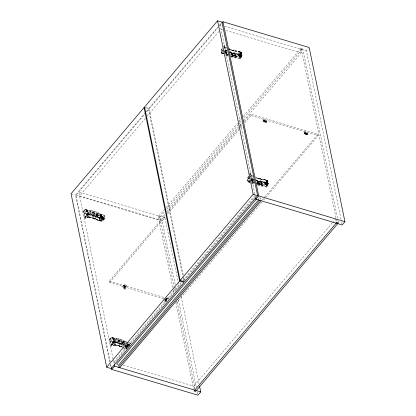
<?xml version="1.0" encoding="UTF-8"?>
<svg xmlns="http://www.w3.org/2000/svg" width="416" height="416" viewBox="0 0 416 416"><rect width="100%" height="100%" fill="white"/><g stroke="black" fill="none" stroke-linecap="round" stroke-linejoin="round"><path stroke-width="0.31" stroke-dasharray="2.08 1.56" d="M102.523 216.382L99.928 218.468L95.67 217.199L95.004 216.216L94.136 215.956L93.829 216.57L92.794 216.258C94.115 215.691 92.409 214.656 92.243 215.576L89.159 214.786L88.431 214.25L88.135 215.472L86.674 214.807L89.58 211.37L102.71 215.998L103.282 218.785L100.459 221.057L96.2 219.783L95.534 218.806L94.666 218.546C94.52 219.7 92.399 218.795 93.808 218.031L92.908 217.76L92.773 218.166L89.69 217.376L88.962 216.84L88.665 218.062L87.246 217.594L89.939 214.162L89.45 211.775L102.523 216.382L103.464 219.97L103.688 219.617L103.137 216.96L100.745 216.247C96.585 219.014 100.963 219.393 102.336 217.604L103.095 217.49L103.137 216.96M88.483 214.687L87.937 215.322L86.674 214.807M88.681 217.178C89.731 217.714 87.443 218.421 87.204 217.391M118.503 343.502L118.638 343.096L118.503 343.502L115.419 342.711L114.691 342.176L114.405 342.514C115.456 343.054 113.168 343.756 112.928 342.732L115.84 339.295L125.689 342.592M114.743 342.612L114.239 343.444L112.928 342.732M122.418 347.511L121.794 346.731L120.926 346.471L120.619 347.079L119.584 346.772C120.905 346.206 119.2 345.166 119.033 346.091L115.95 345.301L115.222 344.765L114.925 345.982L113.5 345.519L116.199 342.087L115.705 339.7L128.783 344.308L129.152 346.096M115.274 345.202L114.728 345.831L113.464 345.316M96.793 219.071L97.51 220.116L101.696 221.369L105.175 218.572L104.52 215.384C98.894 213.091 93.148 210.049 87.017 210.132L84.256 213.434L85.368 213.767L86.414 213.164L96.179 216.086L96.897 217.131L101.083 218.384L104.338 215.769L104.91 218.556L101.655 221.172L97.469 219.918L96.793 219.071L87.027 216.154L85.982 216.757L84.869 216.424M86.367 217.064L85.42 218.296L84.646 218.062L83.226 211.146L85.02 209.581L87.168 209.768C89.019 211.817 87.48 214.989 86.367 217.064L84.874 216.372L87.459 213.325L86.887 210.538C93.012 210.35 98.727 213.491 104.338 215.769M126.849 341.645L116.797 338.125L113.277 338.057L110.542 341.136L111.628 341.692L112.674 341.089L122.439 344.011L123.157 345.056L122.439 344.011M112.622 344.989L111.192 344.323L111.68 346.216L110.906 345.987L109.486 339.071L111.275 337.506L113.428 337.693C115.456 340.231 113.422 344.027 111.68 346.216M84.646 218.062C86.388 215.868 88.426 212.072 86.398 209.539M110.906 345.987C112.648 343.793 114.686 339.997 112.658 337.459M221.593 49L222.368 49.228L221.978 52.749L222.269 53.524L223.376 54.153L221.972 53.773C220.345 52.166 221.395 49.52 222.113 47.7M248.269 182.016L249.678 182.395L248.269 182.016C246.641 180.404 247.697 177.757 248.409 175.937M249.044 182.244L248.279 180.986L248.664 177.466L247.894 177.237M99.85 214.744L99.804 215.088C99.965 216.169 102.357 217.188 101.275 215.207L100.142 214.599L99.663 215.254L100.329 216.102L101.509 216.336M100.006 214.562L100.578 215.805L101.54 216.211L102.003 215.566L101.343 214.718L100.303 214.406L99.986 214.583L100.147 215.389L101.13 216.06L101.946 215.925M101.826 216.065L101.254 214.822L99.986 214.583M126.22 342.831L126.474 342.378M127.343 344.037L128.086 343.99L128.133 343.642M93.423 212.29L93.943 213.346L94.832 213.632L95.42 212.857L94.843 212.118L93.943 211.853L93.423 212.29L94.583 212.425L95.103 213.481M119.683 340.215L120.203 341.271L121.092 341.557L121.68 340.782L121.103 340.044L120.203 339.773L119.683 340.215L120.843 340.35L121.363 341.406M93.662 212.009L94.188 213.06L95.368 213.169M119.922 339.929L120.448 340.98L121.628 341.094M227.682 53.929L227.11 54.688L227.682 55.427M234.738 55.463L234.681 55.827C234.894 56.945 237.411 57.673 236.293 55.775L235.056 55.286L234.541 55.994L235.243 56.789L236.522 56.904M236.439 57.117L236.272 56.311L235.295 55.64L234.473 55.775L234.385 56.17L235.087 56.976L236.122 57.294L236.626 56.602L235.924 55.801L234.452 55.801L235.082 56.982L236.558 56.976M254.42 182.203L253.698 182.328L253.406 182.926L254.452 183.893M261.035 183.706L260.978 184.064C261.191 185.182 263.708 185.916 262.59 184.018L261.357 183.524L260.837 184.231L261.544 185.032L262.824 185.146M262.74 185.354L262.574 184.553L261.591 183.882L260.775 184.012L260.686 184.413L261.388 185.214L262.506 185.427L262.922 184.839L262.22 184.038L260.754 184.038L261.378 185.224L262.418 185.536L262.855 185.214M227.396 54.09L227.926 55.136M253.698 182.328L254.228 183.373M226.174 47.502C225.576 49.868 227.042 46.639 225.066 47.169L224.125 48.235M226.788 50.487C227.079 53.57 226.548 47.648 224.505 51.496M252.476 175.744C251.878 178.11 253.344 174.876 251.363 175.412L250.047 176.92M253.089 178.729L252.938 179.785L253.089 178.729L251.976 178.396L251.17 179.301M229.164 48.89C230.084 48.719 229.122 47.559 229.622 48.407M229.986 51.033C230.006 50.123 230.298 51.34 229.694 51.48M240.089 56.774L240.573 54.678L241.316 54.226L240.968 53.908C242.59 51.199 238.607 51.236 238.181 53.96L238.67 56.347L241.062 57.065L241.717 56.763L240.838 51.886M255.793 176.883L255.882 176.446M256.324 179.468L256.313 179.062M266.391 185.016L266.874 182.915L267.618 182.468L267.264 182.151C268.882 179.384 264.924 179.499 264.477 182.198L264.966 184.59L267.363 185.307L268.018 185.006L267.103 180.107M241.805 56.618L241.457 56.3C243.048 53.576 239.2 53.591 238.67 56.347M268.107 184.855L267.753 184.538L268.216 183.596L267.55 180.627M222.295 47.804L221.515 50.175L221.468 52.208L222.17 53.357L223.428 53.316M248.596 176.041L247.811 178.412L247.764 180.445L248.466 181.6L249.73 181.558M229.268 49.104L232.17 50.102C231.655 50.918 233.438 50.929 233.423 49.962L234.452 50.268L234.104 50.679L234.972 50.939L236.402 50.773L240.656 52.047L239.273 54.746L239.845 57.533L229.393 55.094M228.925 54.527L239.912 57.117L239.424 54.73L240.656 52.047M230.682 56.831L240.427 58.864L239.772 55.676L241.483 52.348L237.297 51.1L235.747 51.282L229.034 49.275M230.677 56.389L240.495 58.448L239.923 55.661L241.483 52.348M239.912 57.117L241.192 54.636L236.933 53.362L235.503 53.529L234.634 53.269L234.983 52.858L233.953 52.546C233.974 53.518 232.185 53.508 232.705 52.692L229.798 51.688M239.845 57.533L241.192 54.636M240.495 58.448L242.096 55.338L237.91 54.085L236.361 54.267L228.358 51.875M240.427 58.864L242.096 55.338M255.689 183.331L266.141 185.775L265.569 182.988L266.958 180.284L262.699 179.01L261.274 179.182L260.406 178.922L260.754 178.506L259.724 178.199C259.74 179.166 257.951 179.161 258.471 178.339L256.069 177.492L256.344 177.705M255.819 182.926L266.214 185.359L265.72 182.967L266.958 180.284M257.608 185.245L266.724 187.101L266.074 183.919L267.779 180.591L263.598 179.338L262.044 179.52L255.944 177.694M257.572 184.787L266.796 186.685L266.224 183.903L267.779 180.591M266.214 185.359L267.488 182.874L263.229 181.6L261.804 181.766L260.936 181.506L261.284 181.095L260.255 180.788C260.27 181.756 258.487 181.745 259.002 180.929L256.604 180.081L259.043 181.126L258.866 181.334M266.141 185.775L267.488 182.874M266.796 186.685L268.393 183.576L264.212 182.322L262.657 182.504L256.506 180.664M266.724 187.101L268.393 183.576M125.674 286.27L124.452 285.828A0.78 0.504 -11.6 0 1 125.388 285.657A0.78 0.504 -11.6 0 1 125.715 286.203L124.244 286.078A0.78 0.504 -11.6 0 0 124.571 286.624A0.78 0.504 -11.6 0 0 125.502 286.452L125.538 286.25M265.985 121.618L265.954 121.54A0.78 0.458 40.3 0 0 265.236 120.916A0.78 0.458 40.3 0 0 264.696 121.16L266.084 121.498L263.942 120.952L266.115 121.644L263.827 121.285A0.78 0.504 -11.6 0 0 264.155 121.831A0.78 0.504 -11.6 0 0 265.091 121.664L265.127 121.456M165.407 298.152L166.738 298.47A0.78 0.504 -11.6 0 0 166.561 297.991M307.003 133.884L306.977 133.801A0.78 0.458 40.3 0 0 306.259 133.182A0.78 0.458 40.3 0 0 305.713 133.427L307.107 133.765L304.964 133.219L307.138 133.91L304.85 133.552A0.78 0.504 -11.6 0 0 305.178 134.098A0.78 0.504 -11.6 0 0 306.108 133.931L306.145 133.723M83.288 211.448L84.942 209.992L86.2 209.955C88.057 212.28 86.19 215.758 84.583 217.766M84.38 213.242L84.167 211.146L85.79 209.81L87.168 209.768M223.548 46.712L224.494 45.479L223.543 45.427L224.318 45.661M224.91 52.099L223.725 45.25M226.829 50.69L225.43 50.497L225.914 52.395L224.973 52.395M109.548 339.373L111.197 337.917L112.46 337.88C114.317 340.205 112.45 343.684 110.843 345.691M110.64 341.167L110.427 339.071L112.05 337.735L113.428 337.693M249.075 174.72L250.021 173.488L250.796 173.722L251.176 175.583M249.85 174.949L250.796 173.722M250.021 173.488L251.274 180.632L252.216 180.632L251.732 178.74L253.131 178.927M109.819 362.19L75.509 195.062L145.574 112.351M145.99 111.857L148.512 108.883L145.735 108.056M183.305 275.434L149.001 108.306L217.802 27.082M219.482 25.1L221.156 23.119M110.167 361.79L75.977 195.239L144.643 114.182M146.739 111.701L218.92 26.489M219.341 25.995L220.974 24.066M145.449 118.128L79.565 195.91L159.78 219.892L164.814 213.949M147.129 116.147L218.889 31.429M224.302 48.272L225.108 47.372L226.216 47.7M86.887 210.538L84.297 213.637L85.41 213.97L86.455 213.366L96.221 216.284L96.897 217.131M224.78 51.418L225.534 50.528M227.578 54.569L225.763 54.028L225.191 51.241L226.772 49.369M226.58 49.847L225.404 51.236L225.893 53.622L227.713 54.163M86.71 215.004L89.45 211.775M88.525 214.885L88.187 214.786L88.431 214.25M225.893 53.622L227.068 52.239M87.246 217.594L90.152 214.157L89.58 211.37M225.763 54.028L227.344 52.156M88.722 217.376L88.962 216.84M92.243 215.576L92.378 215.176M232.04 50.508L232.17 50.102M92.794 216.258L93.278 215.441M232.939 50.778L233.423 49.962M93.829 216.57L94.136 215.956M230.942 54.647L232.955 54.912L233.121 56.696L231.265 56.243L230.942 54.647L232.955 54.912M231.78 53.659L233.776 53.94L233.927 55.739L232.107 55.25L231.78 53.659L233.6 54.148L233.927 55.739M95.846 214.172L97.76 214.547L97.916 216.346L96.174 215.764L95.846 214.172L97.588 214.755L97.916 216.346M96.673 213.195L98.571 213.59L98.738 215.374L97.001 214.786L96.673 213.195L98.41 213.782L98.738 215.374M240.698 52.244L236.444 50.97L234.146 50.877L234.452 50.268M92.773 218.166L92.908 217.76M232.57 53.097L232.705 52.692M93.33 218.847L93.808 218.031M233.47 53.362L233.953 52.546M96.174 215.764L96.018 213.97M97.001 214.786L96.855 212.976M231.265 56.243L231.124 54.434M232.107 55.25L231.951 53.456M94.359 219.154L94.666 218.546M241.228 54.834L236.974 53.56L234.676 53.466L234.983 52.858M100.745 216.247L101.234 218.634C97.074 221.406 101.452 221.78 102.825 219.996L103.23 220.022M172.718 287.378L158.231 216.814L164.518 209.394M166.104 207.527L237.442 123.302M239.106 121.337L241.218 118.841M243.298 116.392L301.127 48.121L302.692 48.589L337.797 219.591M174.283 287.846L159.801 217.282L164.408 211.843M166.504 209.368L238.16 124.774M238.581 124.28L241.093 121.311M244.026 117.848L302.692 48.589M166.91 211.474L241.613 123.287M243.708 120.812L301.2 52.936L300.388 48.989M163.691 298.667L109.6 282.495L109.314 281.102L165.547 214.713M167.227 212.732L238.566 128.508M240.245 126.526L242.346 124.051M244.442 121.571L250.739 114.14L317.886 134.217L318.172 135.611L266.136 197.044M109.6 282.495L165.412 216.601M167.513 214.126L242.211 125.939M244.728 122.964L251.025 115.534L250.739 114.14M175.25 284.591L162.198 221.021L164.975 217.745L78.754 191.963L113.204 359.783M340.98 219.242L306.4 50.783L308.381 48.443M263.942 119.969L263.229 120.817A1.57 1.019 -11.6 0 0 263.822 122.049A1.57 1.019 -11.6 0 0 265.84 121.597L266.557 120.754L263.942 119.969L264.15 120.988A1.57 0.92 40.3 0 0 265.668 122.392A1.57 0.92 40.3 0 0 266.765 121.768L266.557 120.754M125.07 287.976L125.143 287.773A0.78 0.458 40.3 0 0 124.426 287.154A0.78 0.458 40.3 0 0 123.885 287.394L125.206 288.075A0.78 0.458 40.3 0 1 124.665 288.314A0.78 0.458 40.3 0 1 123.947 287.695L125.2 287.997M264.831 121.259L264.758 121.462A0.78 0.458 40.3 0 0 265.476 122.08A0.78 0.458 40.3 0 0 266.016 121.836L266.011 121.763M126.365 346.018L127.343 346.31L130.598 343.689C124.987 341.416 119.272 338.276 113.142 338.463L110.557 341.562L111.67 341.89L112.715 341.286L122.476 344.209M249.912 182.094L249.194 181.88L248.544 178.698L249.673 177.362M250.099 181.704L249.33 181.475L248.758 178.688L249.865 177.382M250.234 176.946L251.404 175.609L252.517 175.942M113.142 338.463L113.714 341.25L111.129 344.349L112.242 344.677L113.287 344.074L122.434 346.809M111.296 344.354L113.932 341.24L113.277 338.057M251.077 179.66L251.831 178.771M112.97 342.93L115.705 339.7M254.483 182.993L252.06 182.265L251.488 179.478L253.074 177.611M254.01 182.406L252.195 181.86L251.706 179.473L254.051 176.706M114.785 342.81L114.447 342.711L114.691 342.176M113.5 345.519L116.412 342.082L115.84 339.295M252.195 181.86L253.76 180.014M252.06 182.265L253.646 180.398M115.315 345.4L114.977 345.301L115.222 344.765M258.336 178.745L258.471 178.339M119.054 344.183L119.538 343.366L119.054 344.183L120.089 344.495L120.396 343.881L121.264 344.141L121.93 345.119L123.64 345.634M259.241 179.015L259.724 178.199M120.089 344.495L120.396 343.881M122.106 342.098L124.02 342.472L124.176 344.271L122.429 343.689L122.106 342.098L123.848 342.675L124.176 344.271M122.933 341.115L124.831 341.515L124.998 343.299L123.261 342.711L122.933 341.115L124.67 341.708L124.998 343.299M119.033 346.091L119.168 345.686M257.239 182.889L259.251 183.149L259.418 184.933L257.566 184.48L257.239 182.889L259.251 183.149M258.076 181.901L260.073 182.182L260.229 183.976L258.404 183.492L258.076 181.901L259.901 182.385L260.229 183.976M260.754 178.506L260.406 178.922M119.584 346.772L120.068 345.956M122.429 343.689L122.278 341.89M123.261 342.711L123.115 340.902M259.771 181.605L260.255 180.788M257.566 184.48L257.421 182.671M258.404 183.492L258.253 181.693M120.619 347.079L120.926 346.471M267.53 183.071L263.271 181.797L260.978 181.709L261.284 181.095M304.964 132.236L304.252 133.084A1.57 1.019 -11.6 0 0 304.84 134.316A1.57 1.019 -11.6 0 0 306.862 133.864L307.575 133.021L304.964 132.236L305.172 133.255A1.57 0.92 40.3 0 0 306.686 134.659A1.57 0.92 40.3 0 0 307.783 134.035L307.575 133.021M305.854 133.526L305.776 133.728A0.78 0.458 40.3 0 0 306.498 134.347A0.78 0.458 40.3 0 0 307.039 134.103L307.034 134.03M128.086 343.99L127.39 343.98M166.093 300.243L166.166 300.04A0.78 0.458 40.3 0 0 165.282 299.39M181.262 282.428L113.698 362.19L114.858 362.539M182.941 280.446L255.122 195.234M125.388 346.346L125.783 346.674L127.592 346.31L129.355 345.415L129.397 344.885L127.005 344.167L127.494 346.559L125.856 348.488L126.277 349.06M264.966 184.59C265.122 183.596 267.675 181.194 268.091 183.326M113.937 363.355L181.922 283.093M184.018 280.618L255.362 196.394L220.178 25.002L222.045 25.558M258.248 199.274L259.927 197.293M262.075 200.112L317.886 134.217M261.94 201.999L176.748 302.572L176.462 301.179M263.619 200.018L265.715 197.543M194.49 388.996L193.913 386.178L331.978 223.184M332.394 222.685L335.332 219.216L335.915 222.04M251.233 181.678L252.044 180.866M263.973 121.098L264.04 121.035A0.78 0.504 -11.6 0 1 264.971 120.869A0.78 0.504 -11.6 0 1 265.304 121.415L265.226 121.337M304.996 133.364L305.058 133.302A0.78 0.504 -11.6 0 1 305.994 133.136A0.78 0.504 -11.6 0 1 306.322 133.682L306.249 133.604M95.628 216.996L99.887 218.27L102.71 215.998M96.855 216.934L101.041 218.187L104.52 215.384M95.534 218.806L96.158 219.586L100.417 220.86L103.012 218.769L92.966 215.067L92.477 212.68M124.322 345.649L126.147 346.195L128.97 343.923L129.314 345.597M125.346 346.143L126.188 346.393L128.783 344.308M124.909 345.394L127.301 346.107L130.78 343.309L129.095 342.597M127.124 348.421L128.466 347.344M224.156 53.212L222.607 53.924L221.972 53.773M234.608 55.619L235.498 55.401L236.293 55.775M260.91 183.856L261.799 183.638L262.59 184.018M96.829 219.268L87.069 216.351L85.982 216.757M123.089 347.194L113.329 344.276L112.242 344.677M227.157 54.376L227.869 54.257M99.72 214.895L100.537 214.76L101.275 215.207M253.458 182.614L254.166 182.499M127.535 343.132L127.769 344.261L127.13 344.292M126.11 342.664L126.402 342.524M127.769 344.261L127.182 344.224M240.365 54.371L239.907 51.969M248.903 182.161L249.652 181.969M227.786 49.088L235.789 51.48L237.338 51.298L241.524 52.551M230.298 52.64L236.397 54.465L237.952 54.283L242.138 55.536M266.999 180.487L262.74 179.213L261.274 179.182M255.934 177.876L262.085 179.717L263.64 179.54L267.821 180.788M256.599 180.882L262.699 182.707L264.254 182.525L268.434 183.773M105.175 218.572L98.436 215.717L91.192 213.387L88.228 213.554L87.656 210.766M113.932 341.24L117.452 341.312L124.696 343.642M113.714 341.25L117.359 341.333L124.79 343.788M89.118 214.588L92.201 215.379M89.003 217.038L92.732 217.968M115.378 342.514L118.461 343.304M118.992 345.894L116.865 345.254L116.454 345.452M239.923 55.661L230.105 53.602M266.224 183.903L257 182M239.772 55.676L230.651 53.82M266.074 183.919L256.953 182.057M233.636 53.591L239.424 54.73M265.72 182.967L255.33 180.539M265.569 182.988L256.324 180.866M231.452 56.025L233.282 56.503M225.311 54.922L228.301 55.77M251.035 180.378L254.025 181.225M257.748 184.267L259.579 184.74M229.029 52.296L233.823 53.576M232.279 55.047L234.104 55.531M258.58 183.284L260.4 183.773M225.056 52.265L227.542 52.957M225.706 55.453L228.197 56.144M251.352 180.508L253.843 181.194M251.384 183.518L254.498 184.382M224.52 26.302L306.4 50.783M220.99 28.948L222.856 29.51M225.961 30.436L301.2 52.936M233.464 50.159L234.494 50.466M229.304 49.301L232.211 50.3M233.995 52.749L235.024 53.056M238.181 53.96L240.573 54.678L241.062 57.065M229.84 51.891L233.428 53.165M225.191 51.241L227.219 51.776M223.226 50.679L222.243 50.456L222.898 53.643L223.61 53.856L223.392 52.796M221.255 50.289L222.03 50.523M225.144 52.161L225.914 52.395M224.739 52.14L226.538 52.676L227.11 55.463M221.125 51.49L221.9 51.724M221.203 52.515L221.978 52.749M223.798 53.466L223.028 53.238L222.456 50.45M221.494 53.295L222.269 53.524M251.025 115.534L318.172 135.611M263.874 121.217L265.158 121.602M304.892 133.484L306.176 133.869M145.668 107.312L149.001 108.306M249.844 173.67L250.614 173.898M259.761 178.396L260.796 178.708M255.606 177.538L256.11 177.689M258.294 178.547L259.199 178.818M260.296 180.986L261.326 181.293M256.136 180.128L256.641 180.279M258.83 181.137L259.73 181.407M252.897 179.587L254.041 179.93M251.706 179.473L253.521 180.014M248.758 178.688L249.527 178.922M251.488 179.478L253.911 180.206M248.544 178.698L249.257 178.911M247.556 178.532L248.331 178.76M251.441 180.404L252.216 180.632M247.421 179.733L248.196 179.962M247.504 180.757L248.279 180.986M247.796 181.532L248.565 181.766M158.231 216.814L159.801 217.282M71.068 193.736L75.509 195.062M75.977 195.239L162.198 221.021M85.764 209.388L86.538 209.617M86.876 210.018L87.646 210.246M85.02 209.581L85.79 209.81M87.162 210.798L87.937 211.026M84.209 210.101L84.984 210.335M87.246 211.822L88.015 212.051M83.398 210.917L84.167 211.146M104.91 218.556L99.096 216.055L91.099 213.408L90.527 210.621M83.226 211.146L84.001 211.38M87.11 213.018L87.885 213.252M87.459 213.325L88.384 213.533L87.734 210.345M90.152 214.157L103.282 218.785M92.42 215.374L93.319 215.644M88.473 214.453L89.118 214.646M94.177 216.159L95.046 216.419L95.67 217.199M92.758 216.06L93.787 216.367M86.772 214.313L87.547 214.547M101.234 218.634L103.688 219.617M86.258 215.613L87.027 215.847M92.95 217.958L93.85 218.228M94.708 218.743L95.576 219.003M93.288 218.65L94.318 218.956M84.828 217.885L85.597 218.114M109.314 281.102L164.029 297.461M166.514 298.204L169 298.948M124.285 286.01L125.57 286.395M164.315 298.854L168.043 299.967M123.89 287.472L125.174 287.856M165.339 299.863L166.192 300.118M165.235 299.983L166.228 300.342A0.78 0.458 40.3 0 1 165.688 300.581A0.78 0.458 40.3 0 1 164.965 299.962M166.119 300.388L164.866 300.082A0.78 0.458 40.3 0 0 165.584 300.7A0.78 0.458 40.3 0 0 166.124 300.461L166.062 300.16A0.78 0.458 40.3 0 0 165.344 299.541M112.024 337.314L112.793 337.542M113.131 337.943L113.906 338.172M111.275 337.506L112.05 337.735M113.422 338.718L114.197 338.952M110.469 338.026L111.244 338.255M113.506 339.742L114.275 339.976M109.652 338.842L110.427 339.071M109.486 339.071L110.261 339.305M113.37 340.943L114.145 341.177M116.412 342.082L124.623 344.713M116.199 342.087L124.379 344.708M118.674 343.299L119.579 343.569M114.733 342.373L115.378 342.566M120.437 344.079L121.306 344.339L121.93 345.119M123.115 344.859L124.311 345.212M113.032 342.238L113.807 342.472M119.012 343.985L120.047 344.292M121.888 344.921L123.713 345.467M127.494 346.559L128.44 346.84M112.518 343.538L113.287 343.772M115.263 344.963L115.908 345.155M120.968 346.668L121.794 346.731M119.548 346.575L120.578 346.882M122.99 347.682L126.942 348.806L126.677 348.785M123.068 347.89L126.76 348.936M111.082 345.805L111.857 346.039M123.261 365.05L193.913 386.178M97.183 214.568L98.899 215.186M123.443 342.493L125.159 343.112M96.346 215.561L98.088 216.138M122.606 343.486L124.348 344.063M126.552 345.592L128.185 346.252M125.169 344.932L128.45 346.268M126.942 344.594L129.75 345.779M127.098 344.729L129.423 345.727M102.164 216.668L103.631 219.352M128.424 344.594L129.594 346.736M341.5 221.785L342.025 224.328M337.927 220.225L338.447 222.768M301.127 48.121L336.747 221.666M304.054 133.286L304.112 133.578M263.032 121.025L263.094 121.311M241.254 52.39L241.888 55.453M267.587 180.778L268.19 183.695M241.228 54.376L241.717 56.763M267.54 182.322L268.018 185.006M240.968 53.908L241.457 56.3M267.264 182.151L267.753 184.538M240.422 51.828L240.911 54.215M266.718 180.066L267.207 182.452M266.874 182.915L267.363 185.307M266.204 180.211L266.698 182.598M239.814 52.031L240.308 54.418M266.115 180.268L266.604 182.655M232.794 55.099L233.121 56.696M259.09 183.342L259.418 184.933M260.463 197.361L260.926 199.618M252.834 180.913L253.406 183.7L251.612 183.165L251.15 180.934M225.04 47.403L225.612 50.19M251.337 175.64L251.909 178.428M224.494 45.479L224.879 47.346M222.955 50.669L223.283 52.26M249.475 179.972L249.803 181.563M183.825 277.976L184.35 280.519M148.512 108.883L182.816 276.011M182.946 276.65L183.862 281.096M164.975 217.745L178.027 281.315M178.157 281.949L179.202 287.035M181.158 296.572L199.035 383.656M175.77 287.134L176.296 289.676M178.381 299.848L196.258 386.937M197.304 392.023L197.694 393.931M174.413 288.48L175.068 291.658M177.154 301.829L194.901 388.284M158.969 215.946L159.78 219.892M173.238 289.921L173.763 292.464M175.848 302.635L193.596 389.085M167.352 297.866L167.414 298.152M166.561 298.516L166.525 298.719A0.78 0.504 -11.6 0 1 165.974 298.922M126.334 285.6L126.391 285.891M103.121 217.454L103.615 219.84M102.336 217.604L102.825 219.996M101.452 218.317L101.941 220.704M127.712 346.242L127.956 347.433M100.896 218.488L101.39 220.875M127.156 346.414L127.4 347.604M100.454 218.65L100.942 221.036M126.714 346.57L127.078 348.364M99.476 218.743L99.965 221.135M125.736 346.668L126.225 349.06M99.107 218.176L99.684 220.974M125.367 346.102L125.944 348.899M92.607 212.274L93.179 215.062M118.867 340.2L119.439 342.987M92.326 211.156L92.898 213.944M118.586 339.082L119.158 341.869M118.737 340.605L119.226 342.992M90.537 210.2L91.192 213.387M116.797 338.125L117.452 341.312M116.787 338.546L117.359 341.333M89.076 214.443L89.159 214.786M89.606 217.032L89.69 217.376M115.336 342.368L115.419 342.711M115.866 344.958L115.95 345.301M113.989 338.27L114.644 341.453M113.911 338.692L114.483 341.479M87.017 210.132L87.672 213.32L85.036 216.429L85.42 218.296M86.278 210.033L86.876 212.94M84.282 213.216L84.911 216.622M110.542 341.136L111.171 344.547M113.334 360.417L113.989 363.6M110.687 364.333L111.212 366.876M110.339 364.733L110.864 367.276M164.746 300.586A1.57 0.92 40.3 0 0 166.119 301.2A1.57 0.92 40.3 0 0 166.769 300.513L166.561 299.494L167.274 298.652A1.57 1.019 -11.6 0 0 166.972 297.539M164.289 300.56A1.57 0.92 40.3 0 0 165.776 301.439A1.57 0.92 40.3 0 0 166.566 300.752L166.296 299.447L167.216 298.36A1.57 1.019 -11.6 0 0 167.138 297.419M166.65 297.944A0.78 0.504 -11.6 0 1 166.707 298.324L166.494 298.574A0.78 0.504 -11.6 0 1 165.942 298.776M124.296 285.802L124.212 285.932A0.78 0.504 -11.6 0 0 124.54 286.478A0.78 0.504 -11.6 0 0 125.476 286.307L125.684 286.057A0.78 0.504 -11.6 0 0 125.356 285.511A0.78 0.504 -11.6 0 0 124.426 285.683L124.296 285.802M263.884 121.009L263.796 121.139A0.78 0.504 -11.6 0 0 264.129 121.685A0.78 0.504 -11.6 0 0 265.06 121.519L265.273 121.269A0.78 0.504 -11.6 0 0 264.945 120.723A0.78 0.504 -11.6 0 0 264.009 120.895L263.884 121.009M304.902 133.276L304.819 133.406A0.78 0.504 -11.6 0 0 305.146 133.952A0.78 0.504 -11.6 0 0 306.082 133.786L306.29 133.536A0.78 0.504 -11.6 0 0 305.963 132.99A0.78 0.504 -11.6 0 0 305.032 133.156L304.902 133.276M123.583 285.314L122.663 286.4L122.933 287.706A1.57 0.92 40.3 0 0 124.446 289.115A1.57 0.92 40.3 0 0 125.544 288.486L125.278 287.18L126.194 286.094A1.57 1.019 -11.6 0 0 125.606 284.861A1.57 1.019 -11.6 0 0 123.583 285.314M264.087 119.439L263.167 120.526A1.57 1.019 -11.6 0 0 263.76 121.758A1.57 1.019 -11.6 0 0 265.782 121.306L266.703 120.224L266.968 121.529A1.57 0.92 40.3 0 1 265.871 122.153A1.57 0.92 40.3 0 1 264.358 120.744L264.087 119.439M123.64 285.605L122.928 286.447L123.136 287.466A1.57 0.92 40.3 0 0 124.649 288.87A1.57 0.92 40.3 0 0 125.752 288.246L125.544 287.227L126.256 286.385A1.57 1.019 -11.6 0 0 125.663 285.152A1.57 1.019 -11.6 0 0 123.64 285.605M305.11 131.706L304.19 132.792A1.57 1.019 -11.6 0 0 304.782 134.025A1.57 1.019 -11.6 0 0 306.805 133.572L307.72 132.486L307.991 133.796A1.57 0.92 40.3 0 1 306.894 134.42A1.57 0.92 40.3 0 1 305.375 133.011L305.11 131.706M307.133 133.838L307.081 133.682A0.78 0.458 40.3 0 0 306.358 133.063A0.78 0.458 40.3 0 0 305.817 133.307L305.88 133.604A0.78 0.458 40.3 0 0 306.597 134.222A0.78 0.458 40.3 0 0 307.143 133.983L307.133 133.838M266.11 121.576L266.058 121.415A0.78 0.458 40.3 0 0 265.34 120.796A0.78 0.458 40.3 0 0 264.794 121.04L264.857 121.342A0.78 0.458 40.3 0 0 265.58 121.961A0.78 0.458 40.3 0 0 266.12 121.716L266.11 121.576M125.096 288.049L125.044 287.893A0.78 0.458 40.3 0 0 124.322 287.274A0.78 0.458 40.3 0 0 123.781 287.518L123.843 287.815A0.78 0.458 40.3 0 0 124.561 288.434A0.78 0.458 40.3 0 0 125.107 288.194L125.096 288.049"/><path stroke-width="0.62" d="M144.066 107.557L71.068 193.736L106.678 367.219L111.124 368.545L184.122 282.365L179.681 281.039L144.066 107.557L145.179 107.89M217.558 20.8L144.56 106.98L180.17 280.462L184.61 281.788L257.608 195.608L221.998 22.126L217.558 20.8L253.167 194.282L180.17 280.462M221.764 23.13L222.955 21.726L309.176 47.507L344.932 221.686L342.155 224.962L255.934 199.181L255.674 197.912M106.678 367.219L179.681 281.039M199.555 386.199L200.73 391.924L197.954 395.2L111.732 369.418L114.509 366.142L114.249 364.868M255.934 199.181L258.71 195.905L222.955 21.726M116.548 364.135L256.292 199.16M118.092 365.685L258.679 199.716M118.43 367.312L259.849 200.351M119.735 367.702L261.16 200.746M253.167 194.282L257.608 195.608M258.71 195.905L344.932 221.686M114.509 366.142L200.73 391.924M117.234 364.484L117.541 364.749M111.342 367.51L111.732 369.418M336.882 222.3L193.986 390.993L195.556 391.461L338.447 222.768L336.882 222.3"/></g></svg>
